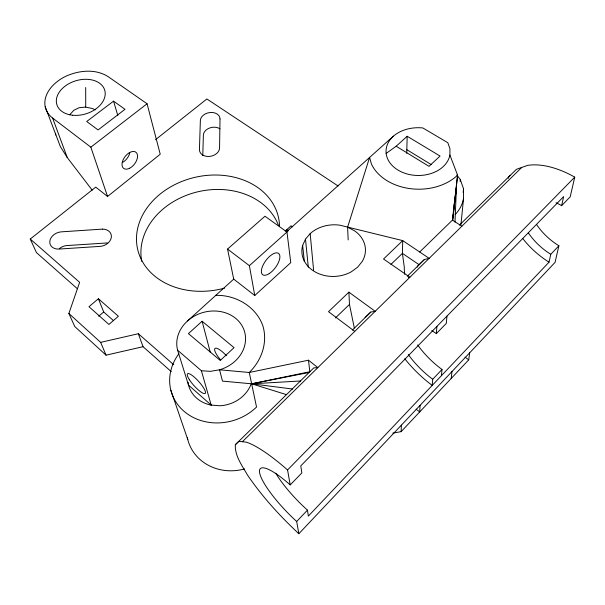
<?xml version="1.0" encoding="UTF-8"?>
<svg xmlns="http://www.w3.org/2000/svg" width="605" height="605" viewBox="0 0 605 605"><rect width="100%" height="100%" fill="white"/><g stroke="black" fill="none" stroke-linecap="round" stroke-linejoin="round"><path stroke-width="0.91" d="M452.782 220.091L457.584 175.17L449.901 155.039L449.946 148.762L447.813 142.712L422.804 127.935C412.398 126.929 401.47 129.341 393.356 136.178L286.354 231.995M406.719 153.383L407.188 136.269L440.054 156.045L429.013 166.345L396.169 146.228L386.149 153.436A32.088 23.935 0.8 0 0 417.291 175.473A32.088 23.935 0.8 0 0 449.893 155.039M202.788 155.644L203.371 135.165A9.748 7.184 -11 0 1 209.481 128.056A9.748 7.184 -11 0 1 219.948 128.812M392.819 433.142L401.153 431.63L401.365 425.164M454.983 222.126L456.397 188.465L455.936 191.233M420.097 405.327L419.681 411.945A95.507 36.497 43.5 0 1 416.142 409.154M417.692 344.956A47.039 19.194 43 0 0 442.005 369.481L432.704 379.267L432.212 385.408A61.128 24.23 43.3 0 1 404.775 358.735M431.751 330.557A47.296 18.74 43.3 0 1 436.334 333.642L436.908 326.428M441.431 375.69L442.005 369.481M446.959 316.128L446.286 323.403L436.334 333.642M460.11 181.409L460.284 179.541L456.919 175.049M463.158 192.466L463.521 188.752L460.284 179.541M460.95 224.606L463.551 198.319L463.521 188.752M451.209 378.443L451.958 371.583M304.323 261.299L302.651 245.456L305.487 239.141L310.176 233.621A31.8 25.811 -2.8 0 1 339.881 225.196L402.726 240.616L419.689 251.99L452.427 220.129L457.584 175.17A49.693 37.026 0.9 0 1 410.402 188.669A49.693 37.026 0.9 0 1 371.493 164.174L369.587 157.459L347.603 227.2L348.185 239.935M452.563 220.167L456.397 188.465L454.612 201.541M401.153 431.63L468.731 359.831L469.661 352.836M453.463 209.95L453.712 208.082M454.098 205.276L454.355 203.409M455.331 194.923L455.633 193.078M275.744 473.216A48.672 11.495 46 0 0 307.469 510.136L308.368 516.08L549.022 262.169L550.777 254.304L558.891 245.766A42.078 23.308 39.6 0 1 536.506 224.395M556.018 202.72A42.282 22.998 39.9 0 1 561.614 205.677L563.648 196.572L300.783 465.888L301.85 472.936L290.211 484.908A48.967 10.89 46.2 0 0 259.613 472.777A48.967 10.89 46.2 0 0 296.677 521.48L298.847 533.739L555.057 262.388L558.891 245.766M508.298 178.331L508.911 176.652L516.451 169.324L527.552 165.399A73.281 40.641 39.5 0 1 574.75 177.136L570.197 196.844L561.614 205.677M171.26 371.614L143.03 346.695L106.064 355.173L74.755 326.526L68.872 313.496L79.633 282.316L30.25 239.043L95.726 187.119L107.561 196.474L160.227 154.237L147.068 103.765L108.151 76.653C95.598 68.645 79.247 70.293 66.172 76.101A36.769 25.425 -16.8 0 0 52.605 118.043L67.246 157.534L92.202 190.151M69.764 114.753L73.795 110.299L79.187 107.69L85.562 107.093M296.677 521.48L307.469 510.136M290.211 484.908L287.564 469.956L574.75 177.136M298.847 533.739C279.76 515.891 262.033 496.455 247.339 474.796C242.076 465.464 234.77 455.988 235.322 444.72L238.839 441.34L242.355 441.726L521.699 167.472M235.322 444.72L313.783 367.901L317.844 367.613L308.49 360.194L249.268 372.483L219.57 369.799L210.457 371.341L201.404 370.744L177.605 350.212L188.48 385.075A32.904 28.972 -16.3 0 0 211.198 405.153M352.412 330.058L370.767 312.074L375.191 311.31L348.896 292.17L328.507 311.688L354.742 331.381M407.241 276.326L424.4 259.507L429.149 258.335L419.689 251.99M459.49 225.075L510.189 175.412M424.4 259.507L418.04 265.693A77.175 34.417 42.3 0 0 417.306 267.153M365.148 317.512L370.767 312.074M335.457 317.935L349.478 304.413L348.896 292.17M390.936 264.423L402.408 253.359L402.726 240.616L383.525 259.008L409.91 277.226L408.36 277.574M187.55 320.937L233.712 279.124L227.548 249.071L264.975 216.242L286.967 232.018L290.763 262.63L254.758 295.505L233.712 279.124M396.169 146.228L407.188 136.269M202.115 321.255L188.427 333.597L220.258 360.467L234.044 347.641L202.115 321.255L210.359 352.586M254.758 295.505L249.381 265.671L286.967 232.018M285.22 231.034L291.081 225.801L292.586 226.875M98.728 316.211L103.689 311.968L98.388 298.741L88.98 306.712L108.923 324.439L118.391 316.264L98.388 298.741M155.538 139.679L206.88 98.97L338.074 185.969M107.561 196.474L90.856 147.181L147.068 103.765M113.543 101.148L86.719 121.499L98.078 129.954L124.993 109.308L113.543 101.148L117.801 115.479M68.872 313.496L100.642 342.37L138.333 333.733L173.779 364.8M309.034 372.491L251.65 383.812L222.466 381.112L219.57 369.799A34.742 29.819 -15.7 0 0 244.564 331.661A34.742 29.819 -15.7 0 0 203.114 312.482A34.742 29.819 -15.7 0 0 177.658 350.408M107.372 242.93L66.739 245.577A10.603 8.175 -22.4 0 0 59.298 248.693M300.685 380.976L251.65 383.812L286.467 394.634M215.561 295.369C235.511 294.703 255.923 306.402 262.797 325.634C268.03 342.4 261.579 360.535 249.268 372.483L256.535 407.052A51.198 45.088 -16.3 0 1 187.868 414.259A51.198 45.088 -16.3 0 1 178.906 353.698M188.17 382.277L188.48 385.075L211.175 405.078L219.781 405.773A32.904 28.972 -16.3 0 0 251.279 383.608M242.355 441.726L246.288 442.149A85.328 19.005 46.2 0 1 287.564 469.956M292.608 389.03L251.65 383.812L309.82 371.735L308.49 360.194M95.227 109.853L92.474 108.529L85.736 107.13L85.691 87.506M347.603 227.2L354.447 230.739A31.8 25.811 -2.8 0 1 362.266 261.405L357.623 267.191L351.278 271.819A31.8 25.811 -2.8 0 1 315.636 272.197A31.8 25.811 -2.8 0 1 302.651 245.456M406.817 149.692L431.274 164.613M452.427 220.129L461.88 226.194M419.083 264.672L402.408 253.359L404.291 267.176A92.716 41.382 42.2 0 0 404.745 274.322M288.131 230.868L286.626 229.779L287.791 231.216M227.548 249.071L249.381 265.671M52.605 118.043L90.856 147.181M77.432 288.789L36.481 252.64L30.25 239.043M103.689 311.968L113.543 320.665M67.246 157.534L60.364 146.622L45.194 106.707M100.642 342.37L106.064 355.173M138.333 333.733L143.03 346.695M170.867 390.286L187.762 439.533M201.404 370.744L211.175 405.078M349.478 304.413L354.288 327.902M55.494 133.251L55.796 135.013M305.487 239.141L308.308 267.228M310.176 233.621L313.609 270.276M141.721 261.299A70.891 56.915 -12.8 0 1 195.816 192.292A70.891 56.915 -12.8 0 1 278.55 225.544M224.652 288.093A72.199 57.331 -12.8 0 1 137.448 248.375A72.199 57.331 -12.8 0 1 201.253 176.115A72.199 57.331 -12.8 0 1 279.54 225.93M549.022 262.169A57.021 31.037 39.8 0 1 522.735 238.476M550.777 254.304A42.282 22.998 39.9 0 1 528.316 232.781M129.803 152.929A10.081 6.065 -53 0 1 122.354 162.571M468.731 359.831A92.716 41.382 42.2 0 1 465.033 357.116M463.551 198.319A47.311 36.368 1.8 0 1 455.202 214.593M386.149 153.436A32.141 23.935 0.8 0 1 393.363 136.178M244.518 468.92A47.137 42.985 -17.7 0 1 187.346 437.717M220.613 359.869A13.053 3.539 47.7 0 1 215.062 348.367A13.053 3.539 47.7 0 1 226.33 355.642M432.704 379.267A47.296 18.74 43.3 0 1 408.314 354.553M220.008 118.973L219.562 148.006A10.149 7.562 -11.4 0 1 209.322 156.438A10.149 7.562 -11.4 0 1 199.446 149.495L200.361 120.486A9.914 7.215 -11 0 1 210.351 112.485A9.914 7.215 -11 0 1 220.008 118.973M102.396 229.113L61.06 231.866A10.792 8.228 -22.1 0 0 49.799 241.403A10.792 8.228 -22.1 0 0 59.388 249.041L99.303 246.432A10.784 8.341 -19.9 0 0 111.282 237.621A10.784 8.341 -19.9 0 0 102.396 229.113M72.524 115.222A25.002 17.288 -16.8 0 0 104.824 90.553A25.002 17.288 -16.8 0 0 64.947 86.25A25.002 17.288 -16.8 0 0 72.524 115.222M129.667 168.235A10.134 6.02 -53 0 0 136.571 152.899A10.134 6.02 -53 0 0 123.118 159.811A10.134 6.02 -53 0 0 129.667 168.235M189.463 379.804A13.234 3.146 48 0 0 205.035 393.53A13.234 3.146 48 0 0 194.598 377.391A13.234 3.146 48 0 0 189.463 379.804M269.255 273.589A13.295 5.937 -53.3 0 0 279.253 254.138A13.295 5.937 -53.3 0 0 263.387 264.483A13.295 5.937 -53.3 0 0 269.255 273.589"/></g></svg>
